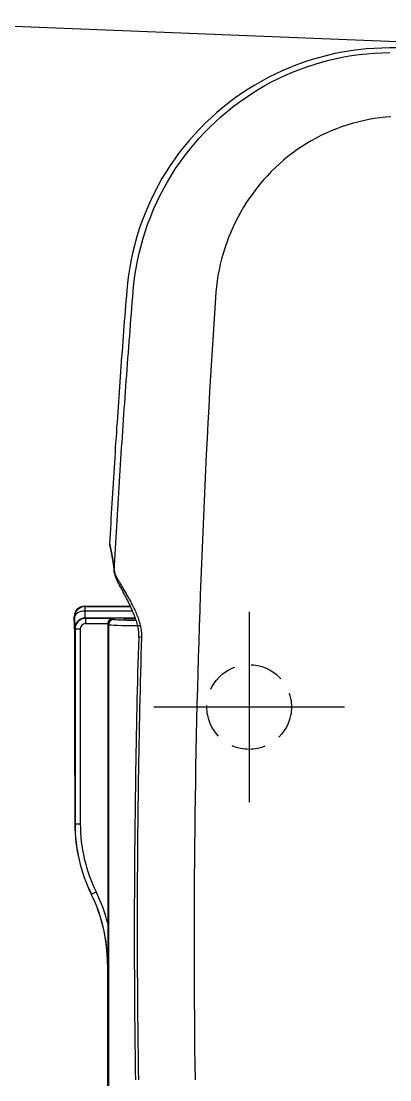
# Model space of a CAD drawing. Header units: millimetres. Extents: x 0 to 1800, y -67 to 2530.
# Drawn here: x 478.2 to 547.8, y 1624.4 to 1824.4 of the extents above; entities that cross this region are included whole.
import ezdxf
from ezdxf.lldxf.tags import DXFTag

# ---------------------------------------------------------------- set-up
doc = ezdxf.new("R2010")
doc.units = ezdxf.units.MM
doc.linetypes.add('DASHED2', pattern=[9.525, 6.35, -3.175])
for name, color, linetype in [('내부선 및 부속', 4, 'Continuous'), ('외형선', 3, 'Continuous'), ('점선', 6, 'DASHED2'), ('중심선', 1, 'DASHED')]:
    doc.layers.add(name, color=color, linetype=linetype)
tags = doc.linetypes.add('DASHDOT', pattern=[70, 31, -13, 13, -13]).pattern_tags.tags
tags[10:11] = [DXFTag(74, 4), DXFTag(75, 0), DXFTag(340, '0'), DXFTag(46, 0.0), DXFTag(50, 0.0), DXFTag(44, 0.0), DXFTag(45, 0.0)]
tags[8:9] = [DXFTag(74, 4), DXFTag(75, 0), DXFTag(340, '0'), DXFTag(46, 0.0), DXFTag(50, 0.0), DXFTag(44, 0.0), DXFTag(45, 0.0)]
tags[6:7] = [DXFTag(74, 4), DXFTag(75, 0), DXFTag(340, '0'), DXFTag(46, 0.0), DXFTag(50, 0.0), DXFTag(44, 0.0), DXFTag(45, 0.0)]
tags[4:5] = [DXFTag(74, 4), DXFTag(75, 0), DXFTag(340, '0'), DXFTag(46, 0.0), DXFTag(50, 0.0), DXFTag(44, 0.0), DXFTag(45, 0.0)]
tags = doc.linetypes.add('DASHED', pattern=[25.72, 12.86, -12.86]).pattern_tags.tags
tags[6:7] = [DXFTag(74, 4), DXFTag(75, 0), DXFTag(340, '0'), DXFTag(46, 0.0), DXFTag(50, 0.0), DXFTag(44, 0.0), DXFTag(45, 0.0)]
tags[4:5] = [DXFTag(74, 4), DXFTag(75, 0), DXFTag(340, '0'), DXFTag(46, 0.0), DXFTag(50, 0.0), DXFTag(44, 0.0), DXFTag(45, 0.0)]

msp = doc.modelspace()

# ---------------------------------------------------------------- linework, layer by layer
at = {"layer": '내부선 및 부속', "linetype": 'Continuous'}
for p, q in [((536.02, 1817.89), (534.59, 1817.52)), ((537.46, 1818.22), (536.02, 1817.89)), ((538.92, 1818.51), (537.46, 1818.22)), ((540.39, 1818.75), (538.92, 1818.51)), ((539.18, 1817.61), (540.61, 1817.85)), ((541.88, 1818.96), (540.39, 1818.75)), ((540.61, 1817.85), (542.05, 1818.05)), ((543.36, 1819.11), (541.88, 1818.96)), ((542.05, 1818.05), (543.49, 1818.21)), ((544.85, 1819.22), (543.36, 1819.11)), ((543.49, 1818.21), (544.94, 1818.33)), ((546.35, 1819.29), (544.85, 1819.22)), ((544.94, 1818.33), (546.39, 1818.4)), ((547.84, 1819.31), (546.35, 1819.29)), ((546.39, 1818.4), (547.84, 1818.43)), ((550.63, 1819.31), (547.84, 1819.31)), ((530.38, 1816.16), (529, 1815.62)), ((531.77, 1816.65), (530.38, 1816.16)), ((533.17, 1817.11), (531.77, 1816.65)), ((532.17, 1815.75), (533.54, 1816.2)), ((534.59, 1817.52), (533.17, 1817.11)), ((533.54, 1816.2), (534.94, 1816.62)), ((534.94, 1816.62), (536.34, 1816.99)), ((536.34, 1816.99), (537.75, 1817.32)), ((537.75, 1817.32), (539.18, 1817.61)), ((526.28, 1814.41), (524.95, 1813.75)), ((527.63, 1815.04), (526.28, 1814.41)), ((526.8, 1813.52), (528.12, 1814.14)), ((529, 1815.62), (527.63, 1815.04)), ((528.12, 1814.14), (529.45, 1814.72)), ((529.45, 1814.72), (530.8, 1815.25)), ((530.8, 1815.25), (532.17, 1815.75)), ((522.34, 1812.3), (521.08, 1811.52)), ((523.63, 1813.04), (522.34, 1812.3)), ((522.98, 1811.45), (524.23, 1812.18)), ((524.95, 1813.75), (523.63, 1813.04)), ((524.23, 1812.18), (525.51, 1812.87)), ((525.51, 1812.87), (526.8, 1813.52)), ((518.63, 1809.86), (517.45, 1808.98)), ((519.84, 1810.71), (518.63, 1809.86)), ((519.35, 1809.04), (520.54, 1809.88)), ((521.08, 1811.52), (519.84, 1810.71)), ((520.54, 1809.88), (521.74, 1810.68)), ((521.74, 1810.68), (522.98, 1811.45)), ((516.29, 1808.06), (515.16, 1807.11)), ((517.45, 1808.98), (516.29, 1808.06)), ((517.06, 1807.26), (518.19, 1808.17)), ((518.19, 1808.17), (519.35, 1809.04)), ((514.05, 1806.12), (512.97, 1805.1)), ((515.16, 1807.11), (514.05, 1806.12)), ((514.87, 1805.35), (515.95, 1806.32)), ((515.95, 1806.32), (517.06, 1807.26)), ((544.9, 1805.95), (543.85, 1805.77)), ((545.95, 1806.09), (544.9, 1805.95)), ((547, 1806.2), (545.95, 1806.09)), ((548.06, 1806.28), (547, 1806.2)), ((511.92, 1804.04), (510.9, 1802.95)), ((512.97, 1805.1), (511.92, 1804.04)), ((512.8, 1803.31), (513.82, 1804.34)), ((513.82, 1804.34), (514.87, 1805.35)), ((537.74, 1804.03), (536.76, 1803.63)), ((538.73, 1804.4), (537.74, 1804.03)), ((539.74, 1804.73), (538.73, 1804.4)), ((540.75, 1805.04), (539.74, 1804.73)), ((541.78, 1805.31), (540.75, 1805.04)), ((542.81, 1805.56), (541.78, 1805.31)), ((543.85, 1805.77), (542.81, 1805.56)), ((509.92, 1801.83), (508.97, 1800.69)), ((510.9, 1802.95), (509.92, 1801.83)), ((510.86, 1801.15), (511.81, 1802.24)), ((511.81, 1802.24), (512.8, 1803.31)), ((533.89, 1802.26), (532.96, 1801.75)), ((534.83, 1802.75), (533.89, 1802.26)), ((535.79, 1803.2), (534.83, 1802.75)), ((536.76, 1803.63), (535.79, 1803.2)), ((508.97, 1800.69), (508.06, 1799.52)), ((509.04, 1798.87), (509.93, 1800.02)), ((509.93, 1800.02), (510.86, 1801.15)), ((530.28, 1800.04), (529.43, 1799.42)), ((531.16, 1800.63), (530.28, 1800.04)), ((532.05, 1801.2), (531.16, 1800.63)), ((532.96, 1801.75), (532.05, 1801.2)), ((507.19, 1798.33), (506.35, 1797.11)), ((508.06, 1799.52), (507.19, 1798.33)), ((508.19, 1797.7), (509.04, 1798.87)), ((527.77, 1798.1), (526.97, 1797.4)), ((528.59, 1798.77), (527.77, 1798.1)), ((529.43, 1799.42), (528.59, 1798.77)), ((505.55, 1795.87), (504.78, 1794.61)), ((506.35, 1797.11), (505.55, 1795.87)), ((506.58, 1795.27), (507.36, 1796.5)), ((507.36, 1796.5), (508.19, 1797.7)), ((525.43, 1795.93), (524.7, 1795.17)), ((526.19, 1796.68), (525.43, 1795.93)), ((526.97, 1797.4), (526.19, 1796.68)), ((504.78, 1794.61), (504.05, 1793.32)), ((505.12, 1792.75), (505.83, 1794.02)), ((505.83, 1794.02), (506.58, 1795.27)), ((523.98, 1794.38), (523.29, 1793.57)), ((524.7, 1795.17), (523.98, 1794.38)), ((503.36, 1792.01), (502.71, 1790.67)), ((504.05, 1793.32), (503.36, 1792.01)), ((504.44, 1791.46), (505.12, 1792.75)), ((521.99, 1791.9), (521.37, 1791.03)), ((522.63, 1792.74), (521.99, 1791.9)), ((523.29, 1793.57), (522.63, 1792.74)), ((502.71, 1790.67), (502.09, 1789.31)), ((503.21, 1788.82), (503.81, 1790.15)), ((503.81, 1790.15), (504.44, 1791.46)), ((520.78, 1790.15), (520.21, 1789.24)), ((521.37, 1791.03), (520.78, 1790.15)), ((501.52, 1787.93), (500.98, 1786.53)), ((502.09, 1789.31), (501.52, 1787.93)), ((502.66, 1787.48), (503.21, 1788.82)), ((519.67, 1788.33), (519.16, 1787.39)), ((520.21, 1789.24), (519.67, 1788.33)), ((500.98, 1786.53), (500.49, 1785.12)), ((501.66, 1784.74), (502.14, 1786.12)), ((502.14, 1786.12), (502.66, 1787.48)), ((518.67, 1786.45), (518.22, 1785.48)), ((519.16, 1787.39), (518.67, 1786.45)), ((500.49, 1785.12), (500.04, 1783.69)), ((501.23, 1783.35), (501.66, 1784.74)), ((517.79, 1784.51), (517.38, 1783.52)), ((518.22, 1785.48), (517.79, 1784.51)), ((499.64, 1782.25), (499.28, 1780.81)), ((500.04, 1783.69), (499.64, 1782.25)), ((500.48, 1780.54), (500.83, 1781.95)), ((500.83, 1781.95), (501.23, 1783.35)), ((517.01, 1782.52), (516.66, 1781.51)), ((517.38, 1783.52), (517.01, 1782.52)), ((499.28, 1780.81), (498.96, 1779.35)), ((500.17, 1779.11), (500.48, 1780.54)), ((516.35, 1780.49), (516.06, 1779.47)), ((516.66, 1781.51), (516.35, 1780.49)), ((498.68, 1777.89), (498.45, 1776.41)), ((498.96, 1779.35), (498.68, 1777.89)), ((499.9, 1777.68), (500.17, 1779.11)), ((515.8, 1778.43), (515.57, 1777.39)), ((516.06, 1779.47), (515.8, 1778.43)), ((498.45, 1776.41), (498.27, 1774.93)), ((499.49, 1774.8), (499.67, 1776.24)), ((499.67, 1776.24), (499.9, 1777.68)), ((515.37, 1776.34), (515.2, 1775.28)), ((515.57, 1777.39), (515.37, 1776.34)), ((498.27, 1774.93), (498.12, 1773.45)), ((499.35, 1773.35), (499.49, 1774.8)), ((515.07, 1774.22), (514.96, 1773.16)), ((515.2, 1775.28), (515.07, 1774.22)), ((498.05, 1772.49), (497.97, 1771.53)), ((498.12, 1773.45), (498.05, 1772.49)), ((499.18, 1771.23), (499.27, 1772.29)), ((499.27, 1772.29), (499.35, 1773.35)), ((514.87, 1772.1), (514.68, 1769.15)), ((514.96, 1773.16), (514.87, 1772.1)), ((497.9, 1770.58), (497.82, 1769.62)), ((497.97, 1771.53), (497.9, 1770.58)), ((499.01, 1769.12), (499.09, 1770.18)), ((499.09, 1770.18), (499.18, 1771.23)), ((497.74, 1768.67), (497.67, 1767.71)), ((497.82, 1769.62), (497.74, 1768.67)), ((498.84, 1767.01), (498.93, 1768.06)), ((498.93, 1768.06), (499.01, 1769.12)), ((514.68, 1769.15), (514.49, 1766.2)), ((497.52, 1765.8), (497.45, 1764.84)), ((497.6, 1766.76), (497.52, 1765.8)), ((497.67, 1767.71), (497.6, 1766.76)), ((498.68, 1764.89), (498.76, 1765.95)), ((498.76, 1765.95), (498.84, 1767.01)), ((514.49, 1766.2), (514.31, 1763.25)), ((497.38, 1763.89), (497.31, 1762.93)), ((497.45, 1764.84), (497.38, 1763.89)), ((498.52, 1762.78), (498.6, 1763.84)), ((498.6, 1763.84), (498.68, 1764.89)), ((497.23, 1761.98), (497.16, 1761.02)), ((497.31, 1762.93), (497.23, 1761.98)), ((498.44, 1761.72), (498.52, 1762.78)), ((514.31, 1763.25), (514.13, 1760.3)), ((497.09, 1760.06), (497.02, 1759.11)), ((497.16, 1761.02), (497.09, 1760.06)), ((498.28, 1759.61), (498.36, 1760.67)), ((498.36, 1760.67), (498.44, 1761.72)), ((514.13, 1760.3), (513.96, 1757.34)), ((496.95, 1758.15), (496.88, 1757.2)), ((497.02, 1759.11), (496.95, 1758.15)), ((498.12, 1757.5), (498.2, 1758.55)), ((498.2, 1758.55), (498.28, 1759.61)), ((496.82, 1756.24), (496.75, 1755.28)), ((496.88, 1757.2), (496.82, 1756.24)), ((497.97, 1755.38), (498.04, 1756.44)), ((498.04, 1756.44), (498.12, 1757.5)), ((513.96, 1757.34), (513.79, 1754.39)), ((496.68, 1754.33), (496.61, 1753.37)), ((496.75, 1755.28), (496.68, 1754.33)), ((497.82, 1753.27), (497.89, 1754.32)), ((497.89, 1754.32), (497.97, 1755.38)), ((513.79, 1754.39), (513.62, 1751.44)), ((496.55, 1752.41), (496.48, 1751.46)), ((496.61, 1753.37), (496.55, 1752.41)), ((497.67, 1751.15), (497.74, 1752.21)), ((497.74, 1752.21), (497.82, 1753.27)), ((496.42, 1750.5), (496.35, 1749.55)), ((496.48, 1751.46), (496.42, 1750.5)), ((497.52, 1749.04), (497.59, 1750.1)), ((497.59, 1750.1), (497.67, 1751.15)), ((513.62, 1751.44), (513.46, 1748.49)), ((496.29, 1748.59), (496.22, 1747.63)), ((496.35, 1749.55), (496.29, 1748.59)), ((497.38, 1746.92), (497.45, 1747.98)), ((497.45, 1747.98), (497.52, 1749.04)), ((513.46, 1748.49), (513.31, 1745.54)), ((496.16, 1746.68), (496.1, 1745.72)), ((496.22, 1747.63), (496.16, 1746.68)), ((497.23, 1744.81), (497.3, 1745.87)), ((497.3, 1745.87), (497.38, 1746.92)), ((495.97, 1743.81), (495.91, 1742.85)), ((496.03, 1744.76), (495.97, 1743.81)), ((496.1, 1745.72), (496.03, 1744.76)), ((497.16, 1743.75), (497.23, 1744.81)), ((513.31, 1745.54), (513.16, 1742.59)), ((495.85, 1741.89), (495.79, 1740.94)), ((495.91, 1742.85), (495.85, 1741.89)), ((497.03, 1741.64), (497.09, 1742.69)), ((497.09, 1742.69), (497.16, 1743.75)), ((513.16, 1742.59), (513.01, 1739.63)), ((495.73, 1739.98), (495.67, 1739.02)), ((495.79, 1740.94), (495.73, 1739.98)), ((496.89, 1739.52), (496.96, 1740.58)), ((496.96, 1740.58), (497.03, 1741.64)), ((495.61, 1738.07), (495.55, 1737.11)), ((495.67, 1739.02), (495.61, 1738.07)), ((496.76, 1737.41), (496.82, 1738.46)), ((496.82, 1738.46), (496.89, 1739.52)), ((513.01, 1739.63), (512.87, 1736.68)), ((495.49, 1736.15), (495.43, 1735.19)), ((495.55, 1737.11), (495.49, 1736.15)), ((496.63, 1735.29), (496.69, 1736.35)), ((496.69, 1736.35), (496.76, 1737.41)), ((512.87, 1736.68), (512.73, 1733.73)), ((495.38, 1734.24), (495.32, 1733.28)), ((495.43, 1735.19), (495.38, 1734.24)), ((496.5, 1733.17), (496.56, 1734.23)), ((496.56, 1734.23), (496.63, 1735.29)), ((495.26, 1732.32), (495.21, 1731.37)), ((495.32, 1733.28), (495.26, 1732.32)), ((496.37, 1731.06), (496.43, 1732.12)), ((496.43, 1732.12), (496.5, 1733.17)), ((512.73, 1733.73), (512.6, 1730.77)), ((495.15, 1730.41), (495.1, 1729.45)), ((495.21, 1731.37), (495.15, 1730.41)), ((496.25, 1728.94), (496.31, 1730)), ((496.31, 1730), (496.37, 1731.06)), ((512.6, 1730.77), (512.48, 1727.82)), ((495.05, 1728.5), (494.99, 1727.54)), ((495.1, 1729.45), (495.05, 1728.5)), ((496.13, 1726.83), (496.19, 1727.88)), ((496.19, 1727.88), (496.25, 1728.94)), ((512.48, 1727.82), (512.35, 1724.87)), ((494.94, 1726.58), (494.89, 1725.62)), ((494.99, 1727.54), (494.94, 1726.58)), ((496.07, 1725.77), (496.13, 1726.83)), ((494.88, 1725.62), (494.89, 1725.62)), ((494.89, 1725.62), (494.91, 1725.54)), ((494.91, 1725.54), (494.93, 1725.46)), ((494.92, 1725.23), (494.93, 1725.17)), ((494.93, 1725.46), (494.94, 1725.38)), ((494.93, 1725.17), (494.95, 1725.1)), ((494.94, 1725.38), (494.96, 1725.3)), ((494.95, 1725.1), (494.97, 1725.03)), ((494.96, 1725.3), (494.98, 1725.22)), ((494.97, 1725.03), (494.99, 1724.95)), ((494.98, 1725.22), (495, 1725.13)), ((494.99, 1724.95), (495.01, 1724.88)), ((495, 1725.13), (495.02, 1725.05)), ((495.01, 1724.88), (495.03, 1724.8)), ((495.02, 1725.05), (495.04, 1724.96)), ((495.03, 1724.8), (495.04, 1724.72)), ((495.04, 1724.96), (495.06, 1724.87)), ((495.04, 1724.72), (495.06, 1724.63)), ((495.06, 1724.87), (495.08, 1724.78)), ((495.06, 1724.63), (495.08, 1724.55)), ((495.08, 1724.78), (495.1, 1724.69)), ((495.08, 1724.55), (495.1, 1724.46)), ((495.1, 1724.69), (495.12, 1724.6)), ((495.1, 1724.46), (495.12, 1724.38)), ((495.12, 1724.6), (495.14, 1724.51)), ((495.12, 1724.38), (495.14, 1724.29)), ((495.14, 1724.51), (495.15, 1724.42)), ((495.14, 1724.29), (495.15, 1724.2)), ((495.15, 1724.42), (495.17, 1724.33)), ((495.15, 1724.2), (495.17, 1724.11)), ((495.17, 1724.33), (495.19, 1724.23)), ((495.17, 1724.11), (495.19, 1724.02)), ((495.19, 1724.23), (495.21, 1724.14)), ((495.19, 1724.02), (495.21, 1723.92)), ((495.21, 1724.14), (495.23, 1724.04)), ((495.21, 1723.92), (495.22, 1723.83)), ((495.22, 1723.83), (495.24, 1723.73)), ((495.23, 1724.04), (495.25, 1723.95)), ((495.25, 1723.95), (495.27, 1723.85)), ((495.27, 1723.85), (495.28, 1723.75)), ((495.95, 1723.65), (496.01, 1724.71)), ((496.01, 1724.71), (496.07, 1725.77)), ((512.35, 1724.87), (512.24, 1721.91)), ((495.24, 1723.73), (495.26, 1723.64)), ((495.26, 1723.64), (495.28, 1723.54)), ((495.28, 1723.75), (495.3, 1723.65)), ((495.28, 1723.54), (495.3, 1723.45)), ((495.3, 1723.65), (495.32, 1723.55)), ((495.3, 1723.45), (495.31, 1723.35)), ((495.31, 1723.35), (495.33, 1723.25)), ((495.32, 1723.55), (495.34, 1723.45)), ((495.33, 1723.25), (495.35, 1723.15)), ((495.34, 1723.45), (495.36, 1723.35)), ((495.35, 1723.15), (495.37, 1723.05)), ((495.36, 1723.35), (495.37, 1723.24)), ((495.37, 1723.24), (495.39, 1723.14)), ((495.37, 1723.05), (495.38, 1722.95)), ((495.38, 1722.95), (495.4, 1722.85)), ((495.39, 1723.14), (495.41, 1723.03)), ((495.4, 1722.85), (495.42, 1722.75)), ((495.41, 1723.03), (495.43, 1722.93)), ((495.42, 1722.75), (495.43, 1722.65)), ((495.43, 1722.93), (495.44, 1722.82)), ((495.43, 1722.65), (495.45, 1722.54)), ((495.44, 1722.82), (495.46, 1722.71)), ((495.45, 1722.54), (495.47, 1722.44)), ((495.46, 1722.71), (495.48, 1722.6)), ((495.47, 1722.44), (495.49, 1722.33)), ((495.48, 1722.6), (495.5, 1722.49)), ((495.49, 1722.33), (495.5, 1722.23)), ((495.5, 1722.49), (495.51, 1722.38)), ((495.5, 1722.23), (495.52, 1722.12)), ((495.51, 1722.38), (495.53, 1722.27)), ((495.52, 1722.12), (495.54, 1722.02)), ((495.53, 1722.27), (495.55, 1722.16)), ((495.54, 1722.02), (495.55, 1721.91)), ((495.55, 1722.16), (495.56, 1722.04)), ((495.55, 1721.91), (495.57, 1721.8)), ((495.56, 1722.04), (495.58, 1721.93)), ((495.58, 1721.93), (495.6, 1721.81)), ((495.6, 1721.81), (495.61, 1721.7)), ((495.83, 1721.54), (495.89, 1722.59)), ((495.89, 1722.59), (495.95, 1723.65)), ((512.24, 1721.91), (512.12, 1718.96)), ((495.57, 1721.8), (495.59, 1721.69)), ((495.59, 1721.69), (495.6, 1721.58)), ((495.6, 1721.58), (495.62, 1721.46)), ((495.61, 1721.7), (495.63, 1721.58)), ((495.62, 1721.46), (495.64, 1721.35)), ((495.63, 1721.58), (495.65, 1721.46)), ((495.64, 1721.35), (495.65, 1721.23)), ((495.65, 1721.46), (495.66, 1721.34)), ((495.65, 1721.23), (495.67, 1721.11)), ((495.66, 1721.34), (495.68, 1721.22)), ((495.67, 1721.11), (495.69, 1721)), ((495.68, 1721.22), (495.7, 1721.1)), ((495.69, 1721), (495.7, 1720.87)), ((495.7, 1721.1), (495.71, 1720.98)), ((495.7, 1720.87), (495.72, 1720.75)), ((495.71, 1720.98), (495.73, 1720.85)), ((495.72, 1720.75), (495.73, 1720.63)), ((495.73, 1720.85), (495.75, 1720.73)), ((495.73, 1720.63), (495.75, 1720.5)), ((495.75, 1720.73), (495.76, 1720.6)), ((495.75, 1720.5), (495.76, 1720.37)), ((495.76, 1720.6), (495.78, 1720.48)), ((495.76, 1720.37), (495.78, 1720.24)), ((495.77, 1720.42), (495.77, 1720.43)), ((495.77, 1720.43), (495.78, 1720.43)), ((495.77, 1720.41), (495.77, 1720.42)), ((495.77, 1720.42), (495.77, 1720.42)), ((495.77, 1720.4), (495.77, 1720.41)), ((495.77, 1720.39), (495.77, 1720.4)), ((495.77, 1720.4), (495.77, 1720.4)), ((495.77, 1720.38), (495.77, 1720.39)), ((495.77, 1720.39), (495.77, 1720.39)), ((495.77, 1720.37), (495.77, 1720.38)), ((495.77, 1720.36), (495.77, 1720.37)), ((495.77, 1720.37), (495.77, 1720.37)), ((495.77, 1720.35), (495.77, 1720.36)), ((495.77, 1720.34), (495.77, 1720.35)), ((495.77, 1720.35), (495.77, 1720.35)), ((495.77, 1720.33), (495.77, 1720.34)), ((495.77, 1720.34), (495.77, 1720.34)), ((495.78, 1720.32), (495.77, 1720.33)), ((495.78, 1720.48), (495.83, 1721.54)), ((495.78, 1720.47), (495.78, 1720.48)), ((495.78, 1720.48), (495.78, 1720.45)), ((495.78, 1720.46), (495.78, 1720.47)), ((495.78, 1720.47), (495.78, 1720.47)), ((495.78, 1720.45), (495.78, 1720.46)), ((495.78, 1720.44), (495.78, 1720.45)), ((495.78, 1720.45), (495.78, 1720.45)), ((495.78, 1720.45), (495.79, 1720.42)), ((495.78, 1720.43), (495.78, 1720.44)), ((495.78, 1720.31), (495.78, 1720.32)), ((495.78, 1720.32), (495.78, 1720.32)), ((495.78, 1720.3), (495.78, 1720.31)), ((495.78, 1720.31), (495.78, 1720.31)), ((495.78, 1720.29), (495.78, 1720.3)), ((495.78, 1720.28), (495.78, 1720.29)), ((495.78, 1720.29), (495.78, 1720.29)), ((495.78, 1720.27), (495.78, 1720.28)), ((495.78, 1720.26), (495.78, 1720.27)), ((495.78, 1720.27), (495.78, 1720.27)), ((495.78, 1720.25), (495.78, 1720.26)), ((495.78, 1720.26), (495.78, 1720.26)), ((495.78, 1720.24), (495.78, 1720.25)), ((495.78, 1720.23), (495.78, 1720.24)), ((495.78, 1720.24), (495.78, 1720.24)), ((495.79, 1720.22), (495.78, 1720.23)), ((495.78, 1720.23), (495.78, 1720.23)), ((495.79, 1720.42), (495.79, 1720.4)), ((495.79, 1720.4), (495.8, 1720.37)), ((495.79, 1720.21), (495.79, 1720.22)), ((495.79, 1720.2), (495.79, 1720.21)), ((495.79, 1720.21), (495.79, 1720.21)), ((495.79, 1720.19), (495.79, 1720.2)), ((495.79, 1720.2), (495.79, 1720.2)), ((495.79, 1720.18), (495.79, 1720.19)), ((495.79, 1720.17), (495.79, 1720.18)), ((495.79, 1720.18), (495.79, 1720.18)), ((495.8, 1720.37), (495.8, 1720.34)), ((495.8, 1720.34), (495.81, 1720.32)), ((495.81, 1720.32), (495.81, 1720.29)), ((495.81, 1720.29), (495.82, 1720.26)), ((495.81, 1720.17), (495.81, 1720.14)), ((495.81, 1720.14), (495.81, 1720.11)), ((495.81, 1720.11), (495.82, 1720.08)), ((495.82, 1720.26), (495.82, 1720.24)), ((495.82, 1720.24), (495.83, 1720.21)), ((495.82, 1720.08), (495.82, 1720.05)), ((495.82, 1720.05), (495.83, 1720.02)), ((495.83, 1720.21), (495.84, 1720.18)), ((495.83, 1720.02), (495.83, 1719.98)), ((495.83, 1719.98), (495.84, 1719.95)), ((495.84, 1720.18), (495.84, 1720.15)), ((495.84, 1720.15), (495.85, 1720.13)), ((495.84, 1719.95), (495.85, 1719.92)), ((495.85, 1720.13), (495.86, 1720.1)), ((495.85, 1719.92), (495.85, 1719.88)), ((495.85, 1719.88), (495.86, 1719.85)), ((495.86, 1720.1), (495.87, 1720.07)), ((495.86, 1719.85), (495.87, 1719.82)), ((495.87, 1720.07), (495.87, 1720.04)), ((495.87, 1720.04), (495.88, 1720.02)), ((495.87, 1719.82), (495.88, 1719.78)), ((495.88, 1720.02), (495.89, 1719.99)), ((495.89, 1719.99), (495.9, 1719.96)), ((495.9, 1719.96), (495.91, 1719.93)), ((495.91, 1719.93), (495.92, 1719.91)), ((495.92, 1719.91), (495.93, 1719.88)), ((495.93, 1719.88), (495.94, 1719.85)), ((495.94, 1719.85), (495.95, 1719.82)), ((495.95, 1719.82), (495.96, 1719.79)), ((495.88, 1719.78), (495.89, 1719.75)), ((495.89, 1719.75), (495.89, 1719.71)), ((495.89, 1719.71), (495.9, 1719.67)), ((495.9, 1719.67), (495.91, 1719.64)), ((495.91, 1719.64), (495.92, 1719.6)), ((495.92, 1719.6), (495.93, 1719.57)), ((495.93, 1719.57), (495.95, 1719.53)), ((495.95, 1719.53), (495.96, 1719.49)), ((495.96, 1719.79), (495.97, 1719.77)), ((495.96, 1719.49), (495.97, 1719.46)), ((495.97, 1719.77), (495.98, 1719.74)), ((495.97, 1719.46), (495.98, 1719.42)), ((495.98, 1719.74), (495.99, 1719.71)), ((495.98, 1719.42), (495.99, 1719.38)), ((495.99, 1719.71), (496, 1719.68)), ((495.99, 1719.38), (496, 1719.35)), ((496, 1719.68), (496.02, 1719.65)), ((496, 1719.35), (496.02, 1719.31)), ((496.02, 1719.65), (496.03, 1719.62)), ((496.02, 1719.31), (496.03, 1719.27)), ((496.03, 1719.62), (496.04, 1719.6)), ((496.03, 1719.27), (496.04, 1719.24)), ((496.04, 1719.6), (496.05, 1719.57)), ((496.04, 1719.24), (496.06, 1719.2)), ((496.05, 1719.57), (496.07, 1719.54)), ((496.06, 1719.2), (496.07, 1719.16)), ((496.07, 1719.54), (496.08, 1719.51)), ((496.07, 1719.16), (496.09, 1719.13)), ((496.08, 1719.51), (496.09, 1719.48)), ((496.09, 1719.48), (496.11, 1719.45)), ((496.09, 1719.13), (496.1, 1719.09)), ((496.1, 1719.09), (496.12, 1719.05)), ((496.11, 1719.45), (496.12, 1719.42)), ((496.12, 1719.42), (496.13, 1719.39)), ((496.12, 1719.05), (496.13, 1719.02)), ((496.13, 1719.39), (496.15, 1719.37)), ((496.13, 1719.02), (496.15, 1718.98)), ((496.15, 1719.37), (496.16, 1719.34)), ((496.15, 1718.98), (496.16, 1718.94)), ((496.16, 1719.34), (496.18, 1719.31)), ((496.16, 1718.94), (496.18, 1718.91)), ((496.18, 1719.31), (496.19, 1719.28)), ((496.18, 1718.91), (496.2, 1718.87)), ((496.19, 1719.28), (496.21, 1719.25)), ((496.2, 1718.87), (496.21, 1718.84)), ((496.21, 1719.25), (496.23, 1719.22)), ((496.21, 1718.84), (496.23, 1718.8)), ((496.23, 1719.22), (496.24, 1719.19)), ((496.23, 1718.8), (496.25, 1718.77)), ((496.24, 1719.19), (496.26, 1719.16)), ((496.25, 1718.77), (496.27, 1718.73)), ((496.26, 1719.16), (496.27, 1719.13)), ((496.27, 1719.13), (496.29, 1719.1)), ((496.27, 1718.73), (496.29, 1718.69)), ((496.29, 1719.1), (496.31, 1719.07)), ((496.29, 1718.69), (496.3, 1718.66)), ((496.3, 1718.66), (496.32, 1718.62)), ((496.31, 1719.07), (496.39, 1718.94)), ((496.32, 1718.62), (496.34, 1718.59)), ((496.34, 1718.59), (496.36, 1718.55)), ((496.36, 1718.55), (496.38, 1718.52)), ((496.38, 1718.52), (496.4, 1718.48)), ((496.39, 1718.94), (496.47, 1718.8)), ((496.4, 1718.48), (496.42, 1718.44)), ((496.4, 1718.4), (496.47, 1718.27)), ((496.42, 1718.44), (496.44, 1718.41)), ((496.47, 1718.8), (496.55, 1718.66)), ((496.47, 1718.27), (496.54, 1718.14)), ((496.54, 1718.14), (496.61, 1718)), ((496.55, 1718.66), (496.64, 1718.52)), ((496.61, 1718), (496.69, 1717.86)), ((496.64, 1718.52), (496.73, 1718.37)), ((496.69, 1717.86), (496.77, 1717.71)), ((496.73, 1718.37), (496.82, 1718.21)), ((496.82, 1718.21), (496.91, 1718.05)), ((496.91, 1718.05), (497.01, 1717.89)), ((497.01, 1717.89), (497.11, 1717.72)), ((512.12, 1718.96), (512.02, 1716.01)), ((496.77, 1717.71), (496.85, 1717.56)), ((496.85, 1717.56), (496.93, 1717.4)), ((496.93, 1717.4), (497.02, 1717.24)), ((497.02, 1717.24), (497.11, 1717.07)), ((497.11, 1717.72), (497.21, 1717.55)), ((497.11, 1717.07), (497.2, 1716.91)), ((497.2, 1716.91), (497.3, 1716.74)), ((497.21, 1717.55), (497.32, 1717.38)), ((497.3, 1716.74), (497.39, 1716.56)), ((497.32, 1717.38), (497.43, 1717.2)), ((497.39, 1716.56), (497.48, 1716.39)), ((497.43, 1717.2), (497.54, 1717.02)), ((497.48, 1716.39), (497.58, 1716.21)), ((497.54, 1717.02), (497.65, 1716.83)), ((497.58, 1716.21), (497.68, 1716.02)), ((497.65, 1716.83), (497.76, 1716.64)), ((497.68, 1716.02), (497.78, 1715.84)), ((497.76, 1716.64), (497.88, 1716.44)), ((497.78, 1715.84), (497.88, 1715.65)), ((497.88, 1716.44), (497.99, 1716.24)), ((497.99, 1716.24), (498.11, 1716.04)), ((498.11, 1716.04), (498.23, 1715.83)), ((498.23, 1715.83), (498.34, 1715.63)), ((512.02, 1716.01), (511.91, 1713.05)), ((490.19, 1713.85), (498.78, 1713.85)), ((490.25, 1713.79), (490.19, 1713.85)), ((497.88, 1715.65), (497.98, 1715.46)), ((497.98, 1715.46), (498.08, 1715.26)), ((498.08, 1715.26), (498.18, 1715.07)), ((498.18, 1715.07), (498.28, 1714.87)), ((498.28, 1714.87), (498.38, 1714.66)), ((498.34, 1715.63), (498.46, 1715.42)), ((498.38, 1714.66), (498.48, 1714.46)), ((498.46, 1715.42), (498.58, 1715.2)), ((498.48, 1714.46), (498.59, 1714.25)), ((498.58, 1715.2), (498.7, 1714.99)), ((498.59, 1714.25), (498.69, 1714.04)), ((498.69, 1714.04), (498.79, 1713.83)), ((498.7, 1714.99), (498.82, 1714.77)), ((498.79, 1713.83), (498.89, 1713.61)), ((498.82, 1714.77), (498.94, 1714.54)), ((498.94, 1714.54), (499.05, 1714.32)), ((499.05, 1714.32), (499.17, 1714.09)), ((499.17, 1714.09), (499.29, 1713.86)), ((499.29, 1713.86), (499.41, 1713.62)), ((488.19, 1711.85), (488.25, 1711.79)), ((488.19, 1711.13), (488.19, 1711.85)), ((490.25, 1713.79), (498.81, 1713.79)), ((490.25, 1712.93), (490.25, 1713.79)), ((499.19, 1712.93), (490.25, 1712.93)), ((490.27, 1711.61), (490.25, 1712.93)), ((498.89, 1713.61), (498.99, 1713.4)), ((498.99, 1713.4), (499.09, 1713.18)), ((499.09, 1713.18), (499.18, 1712.95)), ((499.18, 1712.95), (499.28, 1712.73)), ((499.28, 1712.73), (499.37, 1712.5)), ((499.37, 1712.5), (499.47, 1712.27)), ((499.41, 1713.62), (499.52, 1713.38)), ((499.47, 1712.27), (499.56, 1712.04)), ((499.52, 1713.38), (499.63, 1713.14)), ((499.56, 1712.04), (499.64, 1711.8)), ((499.63, 1713.14), (499.75, 1712.89)), ((499.75, 1712.89), (499.85, 1712.64)), ((499.85, 1712.64), (499.96, 1712.39)), ((499.96, 1712.39), (500.06, 1712.14)), ((500.06, 1712.14), (500.16, 1711.88)), ((500.16, 1711.88), (500.26, 1711.62)), ((511.91, 1713.05), (511.81, 1710.1)), ((488.22, 1711.07), (488.19, 1711.13)), ((488.25, 1711.01), (488.22, 1711.07)), ((488.25, 1711.79), (488.28, 1709.62)), ((488.27, 1709.58), (488.25, 1711.01)), ((490.35, 1711.55), (490.29, 1711.61)), ((496.47, 1711.61), (490.29, 1711.61)), ((490.35, 1711.55), (490.35, 1710.55)), ((495.53, 1711.55), (490.35, 1711.55)), ((490.35, 1710.55), (494.54, 1710.55)), ((494.54, 1710.54), (494.54, 1653.95)), ((494.72, 1710.36), (494.54, 1710.54)), ((494.73, 1710.42), (494.72, 1710.39)), ((494.72, 1710.39), (494.72, 1710.36)), ((494.72, 1710.36), (494.72, 1710.36)), ((494.72, 1542.07), (494.72, 1710.36)), ((494.74, 1710.51), (494.73, 1710.48)), ((494.73, 1710.48), (494.73, 1710.45)), ((494.73, 1710.45), (494.73, 1710.42)), ((494.75, 1710.57), (494.74, 1710.54)), ((494.74, 1710.54), (494.74, 1710.51)), ((494.76, 1710.63), (494.75, 1710.6)), ((494.75, 1710.6), (494.75, 1710.57)), ((494.77, 1710.66), (494.76, 1710.63)), ((494.78, 1710.69), (494.77, 1710.66)), ((494.79, 1710.72), (494.78, 1710.69)), ((494.81, 1710.75), (494.79, 1710.72)), ((494.82, 1710.78), (494.81, 1710.75)), ((494.83, 1710.81), (494.82, 1710.78)), ((494.85, 1710.84), (494.83, 1710.81)), ((494.86, 1710.86), (494.85, 1710.84)), ((494.88, 1710.89), (494.86, 1710.86)), ((494.9, 1710.92), (494.88, 1710.89)), ((494.91, 1710.94), (494.9, 1710.92)), ((494.93, 1710.97), (494.91, 1710.94)), ((494.95, 1710.99), (494.93, 1710.97)), ((494.97, 1711.02), (494.95, 1710.99)), ((494.99, 1711.04), (494.97, 1711.02)), ((495.02, 1711.06), (494.99, 1711.04)), ((495.04, 1711.08), (495.02, 1711.06)), ((495.06, 1711.11), (495.04, 1711.08)), ((495.09, 1711.13), (495.06, 1711.11)), ((495.11, 1711.15), (495.09, 1711.13)), ((495.13, 1711.16), (495.11, 1711.15)), ((495.16, 1711.18), (495.13, 1711.16)), ((495.19, 1711.2), (495.16, 1711.18)), ((495.21, 1711.22), (495.19, 1711.2)), ((495.24, 1711.23), (495.21, 1711.22)), ((495.27, 1711.25), (495.24, 1711.23)), ((495.3, 1711.26), (495.27, 1711.25)), ((495.33, 1711.27), (495.3, 1711.26)), ((495.35, 1711.29), (495.33, 1711.27)), ((495.38, 1711.3), (495.35, 1711.29)), ((495.41, 1711.31), (495.38, 1711.3)), ((495.44, 1711.32), (495.41, 1711.31)), ((495.47, 1711.32), (495.44, 1711.32)), ((495.5, 1711.33), (495.47, 1711.32)), ((495.54, 1711.34), (495.5, 1711.33)), ((495.72, 1711.36), (495.53, 1711.55)), ((495.57, 1711.34), (495.54, 1711.34)), ((495.6, 1711.35), (495.57, 1711.34)), ((495.63, 1711.35), (495.6, 1711.35)), ((495.66, 1711.35), (495.63, 1711.35)), ((495.69, 1711.36), (495.66, 1711.35)), ((495.72, 1711.36), (495.69, 1711.36)), ((499.71, 1711.61), (496.47, 1711.61)), ((497.71, 1711.36), (497.71, 1711.56)), ((497.71, 1711.56), (499.73, 1711.56)), ((499.64, 1711.8), (499.73, 1711.56)), ((499.73, 1711.56), (499.81, 1711.32)), ((499.81, 1711.32), (499.89, 1711.08)), ((499.89, 1711.08), (499.96, 1710.84)), ((499.96, 1710.84), (500.03, 1710.59)), ((500.03, 1710.59), (500.1, 1710.34)), ((500.1, 1710.34), (500.16, 1710.08)), ((500.16, 1710.08), (500.21, 1709.83)), ((500.21, 1709.83), (500.26, 1709.57)), ((500.26, 1711.62), (500.35, 1711.36)), ((500.35, 1711.36), (500.44, 1711.09)), ((500.44, 1711.09), (500.52, 1710.82)), ((500.52, 1710.82), (500.6, 1710.54)), ((500.6, 1710.54), (500.67, 1710.27)), ((500.67, 1710.27), (500.73, 1709.98)), ((500.73, 1709.98), (500.79, 1709.7)), ((511.81, 1710.1), (511.72, 1707.14)), ((488.28, 1709.62), (488.35, 1709.55)), ((488.32, 1708.91), (488.28, 1708.99)), ((488.32, 1681.91), (488.32, 1708.91)), ((488.35, 1709.55), (488.35, 1672.73)), ((488.35, 1709.55), (489.35, 1709.55)), ((489.35, 1709.55), (489.35, 1672.73)), ((500.26, 1709.57), (500.3, 1709.31)), ((500.3, 1709.31), (500.34, 1709.04)), ((500.34, 1709.04), (500.36, 1708.78)), ((500.39, 1707.98), (500.34, 1706.31)), ((500.36, 1708.78), (500.37, 1708.51)), ((500.37, 1708.25), (500.36, 1707.98)), ((500.37, 1708.51), (500.37, 1708.25)), ((500.79, 1709.7), (500.83, 1709.42)), ((500.83, 1709.42), (500.87, 1709.13)), ((500.87, 1709.13), (500.9, 1708.84)), ((500.92, 1707.96), (500.87, 1706.29)), ((500.9, 1708.84), (500.92, 1708.55)), ((500.92, 1708.55), (500.93, 1708.26)), ((500.93, 1708.26), (500.92, 1707.96)), ((500.34, 1706.31), (500.28, 1704.63)), ((500.87, 1706.29), (500.82, 1704.62)), ((511.72, 1707.14), (511.63, 1704.19)), ((500.28, 1704.63), (500.23, 1702.96)), ((500.82, 1704.62), (500.78, 1702.95)), ((511.63, 1704.19), (511.55, 1701.23)), ((500.23, 1702.96), (500.19, 1701.29)), ((500.78, 1702.95), (500.73, 1701.28)), ((500.19, 1701.29), (500.14, 1699.62)), ((500.73, 1701.28), (500.69, 1699.61)), ((511.55, 1701.23), (511.47, 1698.28)), ((500.1, 1697.95), (500.06, 1696.27)), ((500.14, 1699.62), (500.1, 1697.95)), ((500.64, 1697.93), (500.6, 1696.26)), ((500.69, 1699.61), (500.64, 1697.93)), ((511.47, 1698.28), (511.39, 1695.32)), ((500.06, 1696.27), (500.02, 1694.6)), ((500.6, 1696.26), (500.56, 1694.59)), ((500.02, 1694.6), (499.99, 1692.93)), ((500.56, 1694.59), (500.53, 1692.92)), ((511.39, 1695.32), (511.32, 1692.37)), ((499.99, 1692.93), (499.95, 1691.26)), ((500.53, 1692.92), (500.49, 1691.25)), ((511.32, 1692.37), (511.26, 1689.41)), ((499.95, 1691.26), (499.92, 1689.58)), ((500.49, 1691.25), (500.46, 1689.58)), ((499.89, 1687.91), (499.86, 1686.24)), ((499.92, 1689.58), (499.89, 1687.91)), ((500.42, 1687.91), (500.39, 1686.23)), ((500.46, 1689.58), (500.42, 1687.91)), ((511.26, 1689.41), (511.2, 1686.46)), ((499.86, 1686.24), (499.83, 1684.57)), ((500.39, 1686.23), (500.36, 1684.56)), ((511.2, 1686.46), (511.14, 1683.5)), ((499.83, 1684.57), (499.8, 1682.9)), ((500.36, 1684.56), (500.33, 1682.89)), ((488.32, 1681.91), (488.32, 1679.26)), ((499.8, 1682.9), (499.78, 1681.22)), ((500.33, 1682.89), (500.31, 1681.22)), ((511.14, 1683.5), (511.09, 1680.54)), ((499.78, 1681.22), (499.75, 1679.55)), ((500.31, 1681.22), (500.28, 1679.55)), ((511.09, 1680.54), (511.05, 1677.59)), ((488.32, 1679.26), (488.32, 1672.73)), ((499.73, 1677.88), (499.71, 1676.21)), ((499.75, 1679.55), (499.73, 1677.88)), ((500.26, 1677.88), (500.24, 1676.2)), ((500.28, 1679.55), (500.26, 1677.88)), ((499.71, 1676.21), (499.69, 1674.53)), ((500.24, 1676.2), (500.22, 1674.53)), ((511.05, 1677.59), (511.01, 1674.63)), ((499.69, 1674.53), (499.67, 1672.86)), ((500.22, 1674.53), (500.2, 1672.86)), ((511.01, 1674.63), (510.97, 1671.68)), ((488.32, 1672.73), (488.35, 1672.73)), ((488.35, 1672.73), (489.35, 1672.73)), ((499.67, 1672.86), (499.65, 1671.19)), ((500.2, 1672.86), (500.18, 1671.19)), ((499.65, 1671.19), (499.64, 1669.52)), ((500.18, 1671.19), (500.16, 1669.52)), ((510.97, 1671.68), (510.94, 1668.72)), ((499.62, 1667.84), (499.61, 1666.17)), ((499.64, 1669.52), (499.62, 1667.84)), ((500.15, 1667.85), (500.14, 1666.17)), ((500.16, 1669.52), (500.15, 1667.85)), ((510.94, 1668.72), (510.91, 1665.77)), ((499.61, 1666.17), (499.59, 1664.5)), ((500.14, 1666.17), (500.13, 1664.5)), ((499.59, 1664.5), (499.58, 1662.83)), ((500.13, 1664.5), (500.12, 1662.83)), ((510.91, 1665.77), (510.89, 1662.81)), ((499.58, 1662.83), (499.57, 1661.15)), ((500.12, 1662.83), (500.11, 1661.16)), ((510.89, 1662.81), (510.87, 1659.85)), ((491.44, 1659.46), (492.34, 1659.91)), ((499.57, 1661.15), (499.57, 1659.48)), ((500.11, 1661.16), (500.1, 1659.49)), ((510.87, 1659.85), (510.86, 1656.9)), ((491.42, 1659.45), (491.44, 1659.46)), ((499.57, 1659.48), (499.56, 1657.81)), ((500.1, 1657.82), (500.09, 1656.14)), ((500.1, 1659.49), (500.1, 1657.82)), ((499.56, 1656.14), (499.55, 1654.46)), ((499.56, 1657.81), (499.56, 1656.14)), ((500.09, 1656.14), (500.09, 1654.47)), ((510.86, 1656.9), (510.85, 1653.94)), ((494.54, 1653.95), (494.54, 1653.8)), ((499.55, 1654.46), (499.55, 1652.79)), ((500.09, 1654.47), (500.09, 1652.8)), ((510.85, 1653.94), (510.85, 1650.98)), ((494.54, 1653.8), (494.54, 1653.64)), ((494.54, 1653.64), (494.54, 1653.49)), ((494.54, 1653.49), (494.54, 1653.33)), ((494.54, 1653.33), (494.54, 1653.17)), ((494.54, 1653.17), (494.54, 1653.02)), ((494.54, 1653.02), (494.54, 1652.86)), ((494.54, 1652.86), (494.54, 1652.7)), ((494.54, 1652.7), (494.54, 1652.55)), ((494.54, 1652.55), (494.54, 1652.39)), ((494.54, 1652.39), (494.54, 1652.24)), ((494.54, 1652.24), (494.54, 1652.08)), ((494.54, 1652.08), (494.54, 1651.92)), ((494.54, 1651.92), (494.54, 1651.77)), ((499.55, 1652.79), (499.55, 1651.12)), ((500.09, 1652.8), (500.09, 1651.13)), ((494.54, 1651.77), (494.54, 1651.61)), ((494.54, 1651.61), (494.54, 1651.46)), ((494.54, 1651.46), (494.54, 1651.3)), ((494.54, 1651.3), (494.54, 1651.15)), ((494.54, 1651.15), (494.54, 1650.99)), ((494.54, 1650.99), (494.54, 1650.84)), ((494.54, 1650.84), (494.54, 1650.68)), ((494.54, 1650.68), (494.54, 1650.53)), ((494.54, 1650.53), (494.54, 1650.37)), ((494.54, 1650.37), (494.54, 1650.22)), ((494.54, 1650.22), (494.54, 1650.06)), ((494.54, 1650.06), (494.54, 1649.91)), ((494.54, 1649.91), (494.54, 1649.75)), ((499.55, 1651.12), (499.55, 1649.45)), ((500.09, 1651.13), (500.1, 1649.46)), ((510.85, 1650.98), (510.85, 1648.03)), ((494.54, 1648.98), (494.53, 1648.83)), ((494.53, 1648.83), (494.53, 1648.67)), ((494.53, 1648.67), (494.53, 1648.52)), ((494.53, 1648.52), (494.53, 1648.37)), ((494.53, 1648.37), (494.53, 1648.21)), ((494.53, 1648.21), (494.53, 1648.06)), ((494.53, 1648.06), (494.53, 1647.9)), ((494.53, 1647.9), (494.53, 1647.75)), ((494.54, 1649.75), (494.54, 1649.6)), ((494.54, 1649.6), (494.54, 1649.45)), ((494.54, 1649.45), (494.54, 1649.29)), ((494.54, 1649.29), (494.54, 1649.14)), ((494.54, 1649.14), (494.54, 1648.98)), ((499.55, 1649.45), (499.56, 1647.77)), ((500.1, 1649.46), (500.1, 1647.79)), ((510.85, 1648.03), (510.86, 1645.07)), ((494.53, 1646.21), (494.5, 1646.21)), ((494.5, 1646.21), (494.5, 1606.21)), ((494.53, 1647.75), (494.53, 1647.6)), ((494.53, 1647.6), (494.53, 1647.44)), ((494.53, 1647.44), (494.53, 1647.29)), ((494.53, 1647.29), (494.53, 1647.14)), ((494.53, 1647.14), (494.53, 1646.98)), ((494.53, 1646.98), (494.53, 1646.83)), ((494.53, 1646.83), (494.53, 1646.67)), ((494.53, 1646.67), (494.53, 1646.52)), ((494.53, 1646.52), (494.53, 1646.37)), ((494.53, 1646.37), (494.53, 1646.21)), ((499.56, 1647.77), (499.56, 1646.1)), ((499.56, 1646.1), (499.57, 1644.43)), ((500.1, 1647.79), (500.11, 1646.11)), ((500.11, 1646.11), (500.12, 1644.44)), ((499.57, 1644.43), (499.58, 1642.75)), ((500.12, 1644.44), (500.13, 1642.77)), ((510.86, 1645.07), (510.87, 1642.12)), ((499.58, 1642.75), (499.59, 1641.08)), ((500.13, 1642.77), (500.14, 1641.1)), ((510.87, 1642.12), (510.88, 1639.16)), ((499.59, 1641.08), (499.6, 1639.41)), ((500.14, 1641.1), (500.15, 1639.43)), ((499.6, 1639.41), (499.61, 1637.74)), ((500.15, 1639.43), (500.16, 1637.76)), ((510.88, 1639.16), (510.9, 1636.2)), ((499.61, 1637.74), (499.62, 1636.06)), ((499.62, 1636.06), (499.64, 1634.39)), ((500.16, 1637.76), (500.18, 1636.08)), ((500.18, 1636.08), (500.2, 1634.41)), ((510.9, 1636.2), (510.93, 1633.25)), ((499.64, 1634.39), (499.66, 1632.72)), ((500.2, 1634.41), (500.22, 1632.74)), ((499.66, 1632.72), (499.68, 1631.05)), ((500.22, 1632.74), (500.24, 1631.07)), ((510.93, 1633.25), (510.96, 1630.29)), ((499.68, 1631.05), (499.7, 1629.38)), ((500.24, 1631.07), (500.26, 1629.4)), ((510.96, 1630.29), (510.99, 1627.34)), ((499.7, 1629.38), (499.72, 1627.7)), ((500.26, 1629.4), (500.28, 1627.73)), ((499.72, 1627.7), (499.74, 1626.03)), ((499.74, 1626.03), (499.77, 1624.36)), ((500.28, 1627.73), (500.31, 1626.05)), ((500.31, 1626.05), (500.33, 1624.38)), ((510.99, 1627.34), (511.03, 1624.38))]:
    msp.add_line(p, q, dxfattribs=at)
for centre, radius, start, end in [((496.18, 1725.55), 1.3, 176.8674, 193.9931), ((518.37, 1672.73), 30.04, 180, 206.2293), ((518.37, 1672.73), 30.02, 180, 206.2293), ((518.37, 1672.73), 29.02, 180, 206.2293), ((464.54, 1646.21), 30.98, 14.4691, 26.2293), ((464.54, 1646.21), 29.96, 0, 26.2293), ((464.54, 1646.21), 29.98, 0, 26.2293)]:
    msp.add_arc(centre, radius, start, end, dxfattribs=at)
for centre, major_axis, ratio, start_param, end_param in [((496.18, 1725.55), (-1.26, -0.31), 0.961728, 5.973126, 6.286268), ((497.55, 1719.01), (-1.15, -0.6), 0.845559, 5.676276, 6.297412), ((490.19, 1711.85), (1.41, -1.41), 0.999695, 2.356496, 3.926987), ((490.25, 1711.79), (1.41, 1.41), 0.999695, 0.785699, 2.356191), ((490.25, 1711.79), (-2, -0.02), 0.573548, 4.705379, 6.261879), ((490.28, 1709.62), (-1.85, -0.78), 0.987233, 4.323256, 5.879757), ((490.35, 1709.55), (-1.41, 1.41), 1, 5.497939, 7.068431), ((490.35, 1709.55), (0.707, -0.707), 0.999695, 2.356347, 3.926839), ((490.32, 1709.58), (-0.79, 1.87), 0.982546, 5.887593, 5.901585), ((495.53, 1710.55), (-0.384, -0.927), 0.975619, 3.543095, 5.096438), ((495.54, 1710.53), (0.707, -0.707), 0.999695, 3.90969, 3.926839), ((508.71, 1710.36), (-14, 0), 0.016208, 0.034907, 0.960069), ((508.71, 1711.36), (-13, 0), 0.017455, 0.035565, 0.820504), ((508.71, 1711.36), (-11, 0), 0.017455, 0, 0.631114), ((488.29, 1710.39), (0, 1.4), 0.017455, 2.181662, 3.106688), ((501.68, 1707.94), (-1.3, 0.04), 0.001626, 5.332701, 6.282202)]:
    msp.add_ellipse(centre, major_axis=major_axis, ratio=ratio, start_param=start_param, end_param=end_param, dxfattribs=at)
at = {"layer": '외형선'}
msp.add_line((453.69, 1824.36), (709.44, 1814.11), dxfattribs=at)
at = {"layer": '점선'}
msp.add_circle((521.26, 1694.81), 8, dxfattribs=at)
at = {"layer": '중심선', "linetype": 'DASHDOT'}
for p, q in [((521.26, 1712.81), (521.26, 1676.81)), ((503.26, 1694.81), (539.26, 1694.81))]:
    msp.add_line(p, q, dxfattribs=at)

doc.saveas('drawing.dxf')
